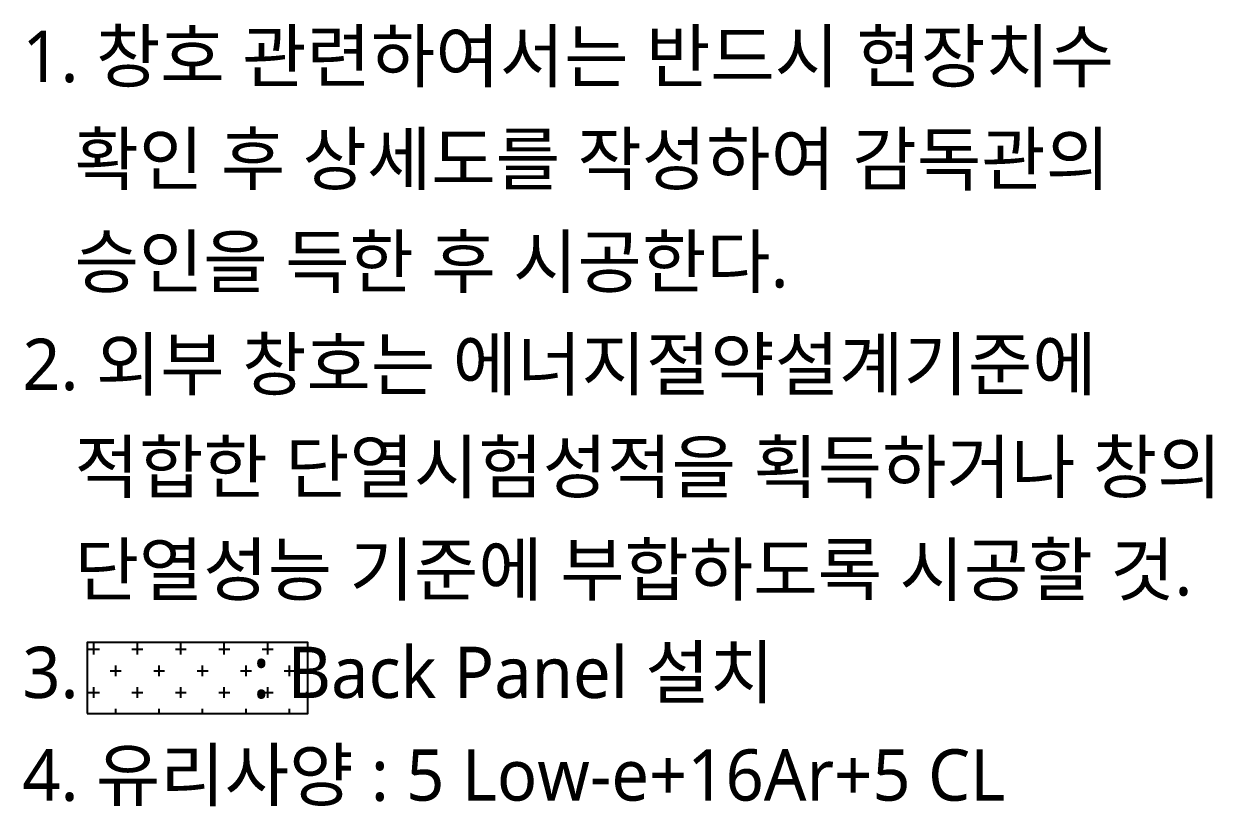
# Model space of a CAD drawing. Header units: millimetres. Extents: x -3 to 459584, y -660938 to -11738.
# Drawn here: x 76543 to 80017, y -128542 to -126256 of the extents above; entities that cross this region are included whole.
import ezdxf
from ezdxf.enums import TextEntityAlignment as Align

# ---------------------------------------------------------------- set-up
doc = ezdxf.new("R2010")
doc.units = ezdxf.units.MM
doc.header["$LTSCALE"] = 200
doc.layers.add('TEXT', color=3, linetype='Continuous')
doc.layers.add('판넬메지', color=8, linetype='Continuous')
doc.styles.add('S1', font='malgun.ttf')

# ---------------------------------------------------------------- blocks, each defined once
blk = doc.blocks.new('A$C2D6C597E')
at = {"layer": 'TEXT', "style": 'S1'}
for s, p in [('1. 창호 관련하여서는 반드시 현장치수', (139.2, -770.5)), ('   확인 후 상세도를 작성하여 감독관의', (139.2, -1070.5)), ('   승인을 득한 후 시공한다.', (139.2, -1370.5)), ('2. 외부 창호는 에너지절약설계기준에', (139.2, -1670.5)), ('   적합한 단열시험성적을 획득하거나 창의', (139.2, -1970.5)), ('   단열성능 기준에 부합하도록 시공할 것.', (139.2, -2270.5))]:
    blk.add_text(s, height=150, dxfattribs=at).set_placement(p, align=Align.BOTTOM_LEFT)

msp = doc.modelspace()

# ---------------------------------------------------------------- hatches: boundary and pattern name
at = {"layer": '판넬메지'}
h = msp.add_hatch(dxfattribs=at)
h.set_pattern_fill('CROSS', color=256, scale=10)
h.set_pattern_definition([(0, (-2325, -147450), (63.5, 63.5), [31.75, -95.25]), (90, (-2309.125, -147465.875), (-63.5, 63.5), [31.75, -95.25])])
h.paths.add_polyline_path([(77373.5, -128063), (76728.2, -128063), (76728.2, -128270.5), (77373.5, -128270.5)])

# ---------------------------------------------------------------- linework, layer by layer
msp.add_lwpolyline([(76728.2, -128270.5), (77373.5, -128270.5), (77373.5, -128063), (76728.2, -128063)], close=True)

# ---------------------------------------------------------------- block references
at = {"layer": 'TEXT'}
msp.add_blockref('A$C2D6C597E', (76400, -125700), dxfattribs=at)

# ---------------------------------------------------------------- texts
at = {"layer": 'TEXT', "style": 'S1'}
for s, p in [('3.          : Back Panel 설치', (76539.2, -128270.5)), ('4. 유리사양 : 5 Low-e+16Ar+5 CL', (76539.2, -128570.5))]:
    msp.add_text(s, height=150, dxfattribs=at).set_placement(p, align=Align.BOTTOM_LEFT)

doc.saveas('drawing.dxf')
